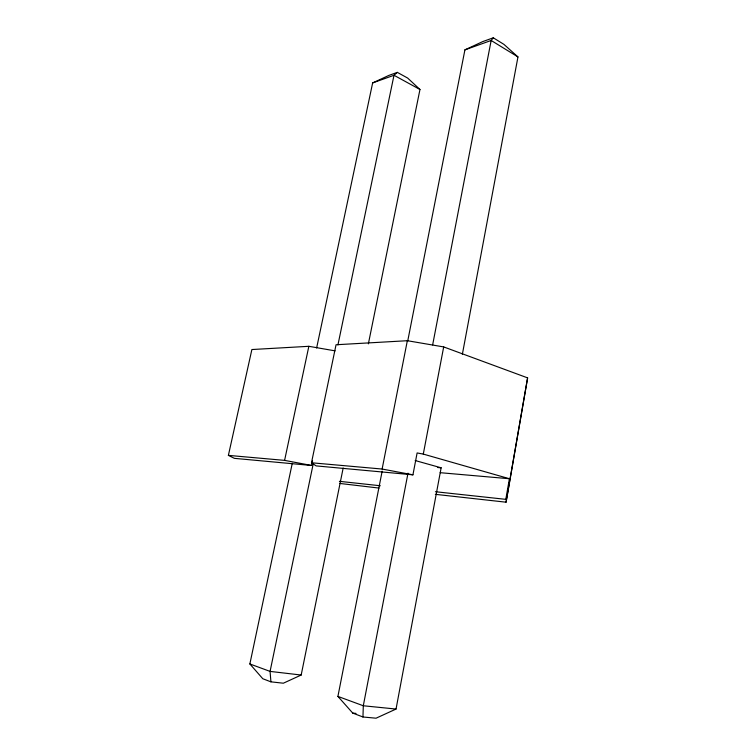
<?xml version="1.0" encoding="UTF-8"?>
<svg xmlns="http://www.w3.org/2000/svg" width="756" height="756" viewBox="0 0 756 756"><rect width="100%" height="100%" fill="white"/><g stroke="black" fill="none" stroke-linecap="round" stroke-linejoin="round"><path stroke-width="1.13" d="M415.186 460.536L441.145 467.803L396.04 709.052L376.053 718.2L362.956 716.99L363.305 705.764L408.004 473.161M435.333 494.329L506.066 502.192L527.612 377.877L443.687 346.919L407.342 340.71L336.051 344.755L311.481 462.766L316.14 465.894L412.937 474.825L417.114 452.948L423.294 454.091L509.894 478.869M527.612 377.877L506.066 502.192M506.284 499.48L505.802 499.347L509.421 478.737L440.143 472.689M462.36 354.299L517.964 56.927L503.95 44.387L493.29 37.8L482.763 41.589L464.921 49.858L407.682 341.221M423.294 454.091L443.687 346.919M432.649 344.906L491.154 40.465L493.29 37.8M311.481 462.766L382.12 469.041L407.342 340.71M362.956 716.99L352.759 713.097L337.913 696.408L382.149 471.196M292.279 463.258L249.867 663.957L262.795 678.737L270.913 681.836L283.349 683.207L301.181 675.032L343.177 468.011M368.37 343.867L419.967 89.492L407.654 78.057L397.325 72.368L388.754 75.458L372.642 82.924L316.632 347.977M335.088 350.86L308.854 346.305L251.88 349.537L228.388 455.377L234.407 458.353L311.614 465.479L312.559 460.914M313.258 463.664L270.072 671.404L270.913 681.836M337.941 344.925L393.999 75.269L397.325 72.368M228.388 455.377L284.596 460.376L308.854 346.305M372.642 82.924L393.999 75.269L419.967 89.492M464.921 49.858L491.154 40.465L517.964 56.927M437.743 467.52L441.145 467.803M352.759 713.097L356.019 713.399M396.04 709.052L363.305 705.764L337.913 696.408M339.406 481.326L380.325 485.758M435.399 491.721L505.802 499.347M379.049 488.074L339.85 483.453M301.181 675.032L270.072 671.404L249.867 663.957M382.12 469.041L412.937 474.825M284.596 460.376L311.614 465.479"/></g></svg>
